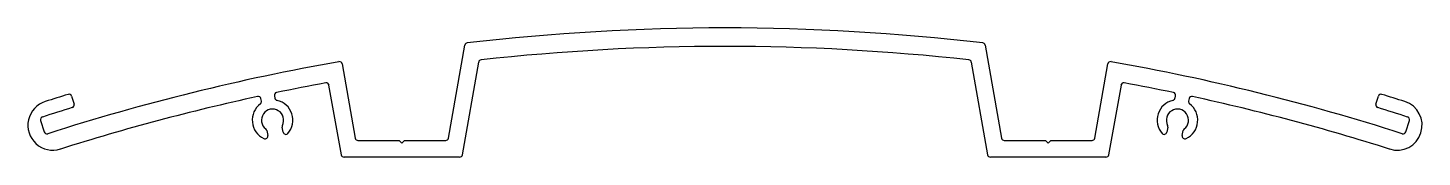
# Model space of a CAD drawing. Extents: x 520 to 671, y 545 to 559.
import ezdxf

# ---------------------------------------------------------------- set-up
doc = ezdxf.new("R2010")
doc.units = 0
doc.layers.get('0').update_dxf_attribs({"linetype": 'CONTINUOUS'})

msp = doc.modelspace()

# ---------------------------------------------------------------- linework, layer by layer
for p, q in [((565.57, 546.99), (567.35, 557.07)), ((623.71, 557.07), (625.49, 546.99)), ((554.07, 555.04), (555.49, 546.99)), ((568.85, 555.23), (567.08, 545.19)), ((623.98, 545.19), (622.21, 555.23)), ((635.57, 546.99), (636.99, 555.04)), ((553.98, 545.19), (552.64, 552.75)), ((638.42, 552.75), (637.08, 545.19)), ((524.76, 551.54), (525.04, 550.69)), ((545.32, 551.01), (545.27, 551.28)), ((546.73, 551.59), (546.79, 551.32)), ((644.27, 551.32), (644.33, 551.59)), ((645.79, 551.28), (645.73, 551.01)), ((666.02, 550.69), (666.3, 551.54)), ((521.41, 548.92), (521.8, 547.68)), ((547.68, 547.64), (547.56, 548.18)), ((643.5, 548.18), (643.38, 547.64)), ((669.25, 547.68), (669.65, 548.92)), ((545.9, 547.83), (546.01, 547.29)), ((555.78, 546.75), (560.23, 546.75)), ((560.23, 546.75), (560.53, 546.45)), ((560.53, 546.45), (560.83, 546.75)), ((560.83, 546.75), (565.28, 546.75)), ((625.78, 546.75), (630.23, 546.75)), ((630.23, 546.75), (630.53, 546.45)), ((630.53, 546.45), (630.83, 546.75)), ((630.83, 546.75), (635.28, 546.75)), ((645.05, 547.29), (645.16, 547.83)), ((566.79, 544.95), (554.27, 544.95)), ((636.79, 544.95), (624.27, 544.95))]:
    msp.add_line(p, q)
for centre, radius, start, end in [((595.53, 318.47), 240.47, 83.3331, 96.6669), ((567.65, 557.02), 0.3, 96.6669, 170), ((623.41, 557.02), 0.3, 10, 83.3331), ((595.53, 318.47), 238.47, 83.6408, 96.3592), ((595.53, 318.47), 240.47, 100.0127, 107.7591), ((553.77, 554.99), 0.3, 10, 100.0127), ((569.15, 555.18), 0.3, 96.3592, 170), ((621.91, 555.18), 0.3, 10, 83.6408), ((637.29, 554.99), 0.3, 79.9873, 170), ((595.53, 318.47), 240.47, 72.2409, 79.9873), ((595.53, 318.47), 238.47, 100.4458, 101.7501), ((552.35, 552.7), 0.3, 10, 100.4458), ((638.71, 552.7), 0.3, 79.5542, 170), ((595.53, 318.47), 238.47, 78.2499, 79.5542), ((595.53, 318.47), 243.87, 106.9601, 107.5692), ((595.53, 318.47), 238.47, 102.2553, 107.5692), ((524.48, 551.45), 0.3, 17.8305, 106.9601), ((544.97, 551.22), 0.3, 12.0027, 102.2553), ((547.03, 551.65), 0.3, 101.7501, 192.0027), ((547.08, 551.38), 0.3, 192.0027, 257.1681), ((643.97, 551.38), 0.3, 282.8319, 347.9973), ((644.03, 551.65), 0.3, 347.9973, 78.2499), ((646.09, 551.22), 0.3, 77.7447, 167.9973), ((595.53, 318.47), 238.47, 72.4308, 77.7447), ((666.58, 551.45), 0.3, 73.0399, 162.1695), ((595.53, 318.47), 243.87, 72.4308, 73.0399), ((522.73, 548.4), 2.7, 107.5692, 287.5692), ((595.53, 318.47), 242.37, 106.9569, 107.7595), ((524.75, 550.59), 0.3, 286.9569, 17.8305), ((546.53, 548.95), 2.2, 126.8373, 244.7549), ((545.03, 550.95), 0.3, 306.8373, 12.0027), ((546.53, 548.95), 1.2, 332.0582, 231.9472), ((546.53, 548.95), 2.2, 319.2505, 77.1681), ((644.53, 548.95), 2.2, 102.8319, 220.7495), ((644.53, 548.95), 1.2, 308.0528, 207.9418), ((644.53, 548.95), 2.2, 295.2451, 53.1627), ((646.03, 550.95), 0.3, 167.9973, 233.1627), ((666.31, 550.59), 0.3, 162.1695, 253.0431), ((595.53, 318.47), 242.37, 72.2405, 73.0431), ((668.33, 548.4), 2.7, 252.4308, 72.4308), ((521.69, 549.01), 0.3, 107.7595, 197.8305), ((547.85, 548.24), 0.3, 152.0582, 192.0027), ((643.2, 548.24), 0.3, 347.9973, 27.9418), ((669.37, 549.01), 0.3, 342.1695, 72.2405), ((522.09, 547.77), 0.3, 197.8305, 287.7591), ((545.72, 547.23), 0.3, 244.7549, 12.0027), ((545.6, 547.76), 0.3, 12.0027, 51.9472), ((547.97, 547.71), 0.3, 192.0027, 319.2505), ((555.78, 547.05), 0.3, 190, 270), ((565.28, 547.05), 0.3, 270, 350), ((625.78, 547.05), 0.3, 190, 270), ((635.28, 547.05), 0.3, 270, 350), ((643.09, 547.71), 0.3, 220.7495, 347.9973), ((645.34, 547.23), 0.3, 167.9973, 295.2451), ((645.45, 547.76), 0.3, 128.0528, 167.9973), ((668.97, 547.77), 0.3, 252.2409, 342.1695), ((554.27, 545.25), 0.3, 190, 270), ((566.79, 545.25), 0.3, 270, 350), ((624.27, 545.25), 0.3, 190, 270), ((636.79, 545.25), 0.3, 270, 350)]:
    msp.add_arc(centre, radius, start, end)

doc.saveas('drawing.dxf')
